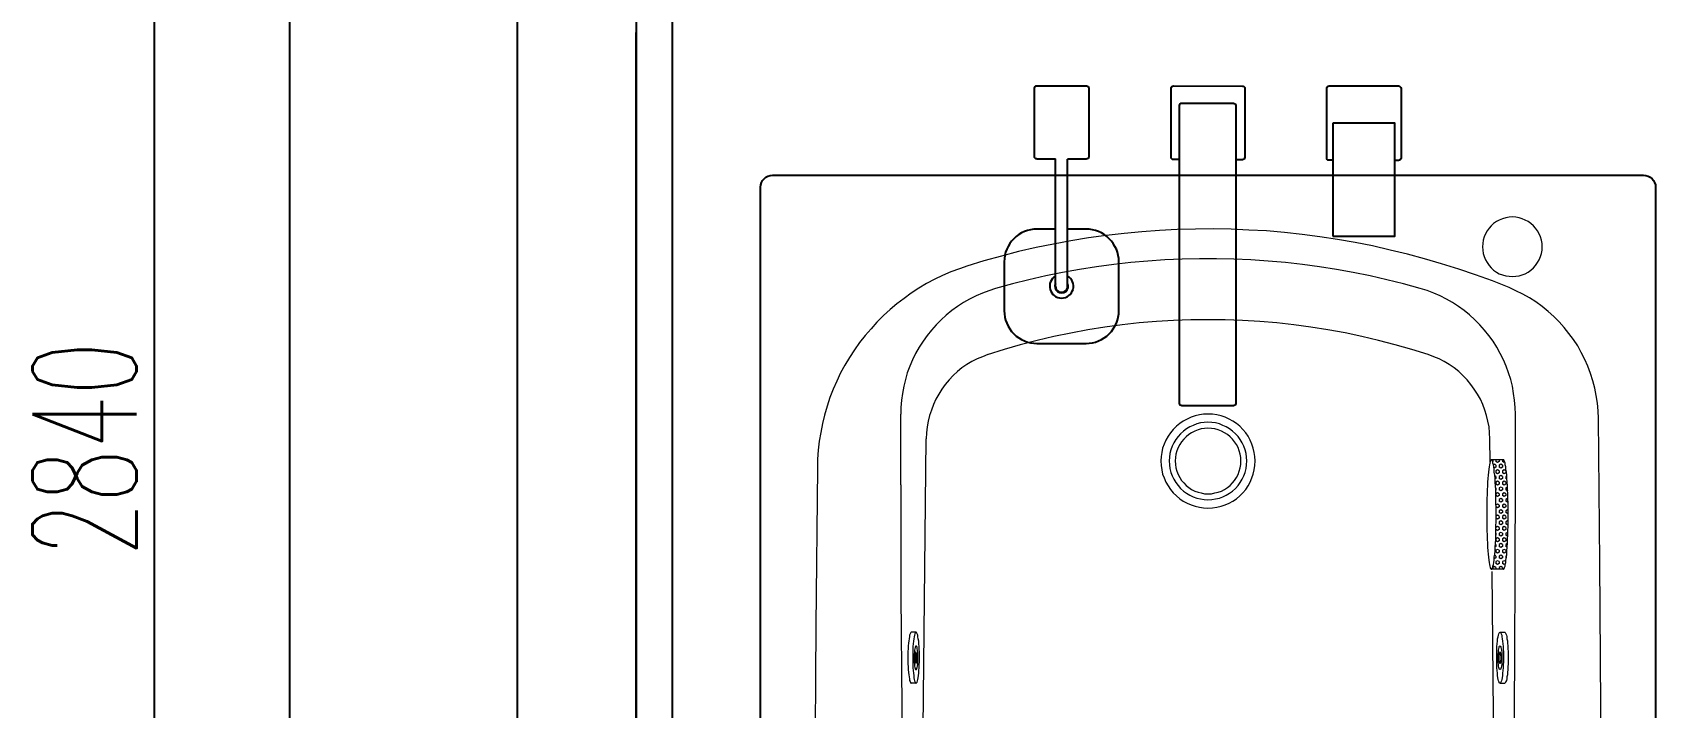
# Model space of a CAD drawing. Header units: inches. Extents: x 24920 to 61775, y 10942 to 38819.
# Drawn here: x 57899 to 59261, y 23620 to 24187 of the extents above; entities that cross this region are included whole.
import ezdxf

# ---------------------------------------------------------------- set-up
doc = ezdxf.new("R2010")
doc.units = ezdxf.units.IN
doc.header["$MEASUREMENT"] = 0
doc.header["$PDMODE"] = 1
for name, color, linetype in [('A-JLA_原建筑墙体', 2, 'Continuous'), ('B-JLA_墙体完成面(到顶）', 3, 'Continuous'), ('C-JLA_洁具', 141, 'Continuous'), ('KB', 14, 'Continuous'), ('图层 1', 7, 'Continuous')]:
    doc.layers.add(name, color=color, linetype=linetype)
doc.styles.add('DIM', font='simplex.shx', dxfattribs={"width": 0.6, "bigfont": 'extfont.shx'})
doc.dimstyles.new('1比25', dxfattribs={"dimscale": 25, "dimtxt": 3.5, "dimasz": 1, "dimexe": 1, "dimexo": 1, "dimgap": 0.6, "dimtad": 1, "dimdec": 0, "dimrnd": 5, "dimzin": 0, "dimdsep": 46, "dimtxsty": 'DIM', "dimblk": 'ARCHTICK', "dimcen": 0.09, "dimdle": 1, "dimclrd": 1, "dimclre": 1, "dimclrt": 1, "dimadec": 0, "dimazin": 0, "dimtfac": 1, "dimtdec": 0, "dimtix": 1, "dimtmove": 2, "dimatfit": 3, "dimldrblk": '引线箭头（自定义）', "dimfxl": 0, "dimtolj": 1, "dimtzin": 0, "dimarcsym": 0})

# ---------------------------------------------------------------- blocks, each defined once
blk = doc.blocks.new('A$C3FF138B4')
at = {"layer": 'C-JLA_洁具', "color": 2, "ltscale": 3}
blk.add_lwpolyline([(10, 0), (1490, 0, 0.414214), (1500, 10), (1500, 741.3, 0.414214), (1490, 751.3), (10, 751.3, 0.414214), (0, 741.3), (0, 10, 0.414214), (10, 0), (1490, 0)], format="xyb", dxfattribs=at)
at = {"layer": '图层 1', "color": 8, "lineweight": 9}
for points in [[(76.1, 577.3), (78.5, 584.5), (81.1, 591.7), (84.2, 598.5), (87.4, 605.2), (91, 612), (94.8, 618.4), (99, 624.8), (103.4, 630.9), (107.9, 636.9), (112.7, 642.7), (117.9, 648.3), (123.3, 653.7), (128.9, 658.6), (134.7, 663.6), (140.6, 668.2), (146.6, 672.6), (153, 676.8), (159.5, 680.6), (166.1, 684.2), (172.9, 687.4), (179.8, 690.3), (186.8, 693.1), (194, 695.5), (201.4, 697.7), (208.5, 699.5), (216.1, 700.9), (223.5, 702.1), (231, 702.9), (238.4, 703.5), (246, 703.7)], [(76.1, 577.3), (78.5, 584.5), (81.1, 591.7), (84.2, 598.5), (87.4, 605.2), (91, 612), (94.8, 618.4), (99, 624.8), (103.4, 630.9), (107.9, 636.9), (112.7, 642.7), (117.9, 648.3), (123.3, 653.7), (128.9, 658.6), (134.7, 663.6), (140.6, 668.2), (146.6, 672.6), (153, 676.8), (159.5, 680.6), (166.1, 684.2), (172.9, 687.4), (179.8, 690.3), (186.8, 693.1), (194, 695.5), (201.4, 697.7), (208.5, 699.5), (216.1, 700.9), (223.5, 702.1), (231, 702.9), (238.4, 703.5), (246, 703.7)], [(246, 703.7), (378.2, 704.9), (510.5, 705.7), (642.9, 706.1), (775.2, 706.3), (907.5, 706.1), (1039.7, 705.5), (1172, 704.5)], [(95.2, 554), (97, 559.6), (99, 565.1), (101.4, 570.5), (104, 575.9), (107, 581.1), (110.1, 586.1), (113.7, 590.9), (117.5, 595.5), (121.5, 599.8), (125.7, 604), (130.1, 607.8), (134.7, 611.6), (139.4, 615), (144.4, 618.2), (149.6, 621.2), (155, 623.8), (160.3, 626), (165.9, 628.2), (171.7, 629.7), (177.3, 631.1), (183.2, 632.3), (189, 633.1), (195, 633.5), (200.8, 633.7)], [(95.2, 554), (97, 559.6), (99, 565.1), (101.4, 570.5), (104, 575.9), (107, 581.1), (110.1, 586.1), (113.7, 590.9), (117.5, 595.5), (121.5, 599.8), (125.7, 604), (130.1, 607.8), (134.7, 611.6), (139.4, 615), (144.4, 618.2), (149.6, 621.2), (155, 623.8), (160.3, 626), (165.9, 628.2), (171.7, 629.7), (177.3, 631.1), (183.2, 632.3), (189, 633.1), (195, 633.5), (200.8, 633.7)], [(260.1, 633.7), (200.8, 633.7)], [(260.1, 633.7), (200.8, 633.7)], [(260.1, 633.7), (353.1, 633.5), (446.1, 632.9), (539.2, 631.9), (632, 630.5)], [(260.1, 633.7), (353.1, 633.5), (446.1, 632.9), (539.2, 631.9), (632, 630.5)], [(383.8, 624.8), (384, 625.2), (384.6, 625.6), (385.2, 625.8), (386.4, 626.2), (387.6, 626.4), (389.4, 626.7), (391.2, 626.9), (393.2, 627.2), (395.4, 627.4), (397.8, 627.4), (400.1, 627.6), (402.7, 627.6), (405.3, 627.6), (407.9, 627.6), (410.5, 627.6), (413.1, 627.4), (415.3, 627.4), (417.7, 627.2), (419.7, 626.9), (421.5, 626.7), (423, 626.4), (424.5, 626.2), (425.4, 625.8), (426.2, 625.6), (426.6, 625.2), (426.8, 624.8)], [(1140.7, 621.8), (221.3, 612.4)], [(383.8, 620.8), (383.8, 624.8)], [(383.8, 620.8), (384, 621.2), (384.6, 621.6), (385.4, 621.8), (386.4, 622.2), (387.8, 622.4), (389.6, 622.8), (391.4, 623), (393.6, 623.2), (395.8, 623.4), (398.2, 623.4), (400.8, 623.6), (403.3, 623.6), (406.1, 623.6), (408.7, 623.6), (411.3, 623.6), (413.7, 623.4), (416.1, 623.2), (418.3, 623), (420.2, 622.8), (422.1, 622.6), (423.7, 622.4), (424.8, 622), (425.8, 621.6), (426.4, 621.4), (426.8, 621), (426.8, 620.6), (426.4, 620.4), (425.8, 620), (424.8, 619.6), (423.7, 619.4), (422.1, 619), (420.2, 618.8), (418.3, 618.6), (416.1, 618.4), (413.7, 618.2), (411.3, 618.2), (408.7, 618), (406.1, 618), (403.3, 618), (400.8, 618), (398.2, 618.2), (395.8, 618.2), (393.6, 618.4), (391.4, 618.6), (389.6, 619), (387.8, 619.2), (386.4, 619.4), (385.4, 619.8), (384.6, 620.2), (384, 620.4), (383.8, 620.8), (383.8, 620.8)], [(395.4, 620.8), (395.6, 621.2), (396, 621.4), (396.7, 621.6), (398, 621.8), (399.1, 622), (400.8, 622.2), (402.3, 622.4), (404.1, 622.4), (405.9, 622.4), (407.5, 622.4), (409.3, 622.4), (410.9, 622.2), (412.3, 622), (413.5, 621.8), (414.5, 621.6), (415.1, 621.2), (415.3, 621), (415.3, 620.6), (415.1, 620.4), (414.5, 620.2), (413.5, 619.8), (412.3, 619.6), (410.9, 619.4), (409.3, 619.4), (407.5, 619.2), (405.9, 619.2), (404.1, 619.2), (402.3, 619.2), (400.8, 619.4), (399.1, 619.6), (398, 619.8), (396.7, 620), (396, 620.2), (395.6, 620.6), (395.4, 620.8), (395.4, 620.8)], [(400.3, 620.8), (400.6, 621), (400.8, 621), (401.1, 621.2), (401.7, 621.2), (402.5, 621.2), (403.3, 621.4), (404.1, 621.4), (405.1, 621.4), (406.1, 621.4), (407.1, 621.4), (407.9, 621.4), (408.7, 621.2), (409.3, 621.2), (409.9, 621), (410.1, 621), (410.3, 620.8), (410.1, 620.6), (409.9, 620.6), (409.3, 620.4), (408.7, 620.4), (407.9, 620.4), (407.1, 620.2), (406.1, 620.2), (405.1, 620.2), (404.1, 620.2), (403.3, 620.4), (402.5, 620.4), (401.7, 620.4), (401.1, 620.6), (400.8, 620.6), (400.6, 620.8), (400.3, 620.8), (400.3, 620.8)], [(426.8, 620.8), (426.8, 624.8)], [(150.6, 560.6), (152.4, 565.1), (154.3, 569.5), (156.5, 573.9), (159.1, 578.1), (161.9, 582.3), (164.9, 586.1), (168.3, 589.7), (171.9, 593.1), (175.7, 596.3), (179.6, 599.2), (183.8, 601.8), (188, 604.2), (192.6, 606.2), (197.2, 608), (201.8, 609.6), (206.5, 610.8), (211.3, 611.6), (216.3, 612.2), (221.3, 612.4)], [(94.4, 123), (88.8, 137), (83.7, 151.1), (78.9, 165.3), (74.3, 179.6), (70.1, 194), (66.3, 208.3), (62.8, 222.9), (59.4, 237.6), (56.6, 252.2), (54, 266.9), (51.6, 281.9), (49.8, 296.6), (48.2, 311.6), (46.8, 326.5), (46, 341.5), (45.4, 356.4), (45, 371.4), (45.2, 386.3), (45.6, 401.5), (46.4, 416.4), (47.4, 431.4), (48.8, 446.1), (50.6, 461.1), (52.6, 476), (55, 490.8), (57.8, 505.5), (60.7, 520.1), (64.1, 534.7), (67.9, 549.2), (71.9, 563.8), (76.3, 578.1)], [(121.3, 375.8), (121.5, 390.1), (122.1, 404.7), (122.9, 419), (124.1, 433.6), (125.7, 447.9), (127.7, 462.3), (129.9, 476.6), (132.7, 490.8), (135.4, 505.2), (138.8, 519.1), (142.4, 533.3), (146.4, 547), (150.8, 561)], [(95, 197.6), (91.2, 211.5), (87.8, 225.5), (84.6, 239.6), (81.7, 253.8), (79.1, 267.9), (76.9, 282.1), (74.9, 296.4), (73.3, 310.8), (72.1, 325.1), (71.1, 339.7), (70.5, 354), (70.1, 368.6), (70.1, 382.9), (70.5, 397.3), (71.1, 411.9), (72.1, 426.2), (73.3, 440.6), (74.9, 454.9), (76.9, 469.3), (79.1, 483.6), (81.7, 497.8), (84.6, 511.9), (87.8, 526.1), (91.2, 540), (95.2, 554)], [(95, 197.6), (91.2, 211.5), (87.8, 225.5), (84.6, 239.6), (81.7, 253.8), (79.1, 267.9), (76.9, 282.1), (74.9, 296.4), (73.3, 310.8), (72.1, 325.1), (71.1, 339.7), (70.5, 354), (70.1, 368.6), (70.1, 382.9), (70.5, 397.3), (71.1, 411.9), (72.1, 426.2), (73.3, 440.6), (74.9, 454.9), (76.9, 469.3), (79.1, 483.6), (81.7, 497.8), (84.6, 511.9), (87.8, 526.1), (91.2, 540), (95.2, 554)], [(200.6, 375.8), (200.8, 379.4), (201.2, 382.9), (202.2, 386.5), (203.2, 389.9), (204.8, 393.3), (206.5, 396.5), (208.5, 399.5), (210.9, 402.3), (213.5, 404.9), (216.3, 407.3), (219.3, 409.3), (222.5, 411.1), (225.9, 412.6), (229.2, 413.9), (232.8, 414.6), (236.4, 415), (240, 415.2), (243.8, 415), (247.4, 414.6), (251, 413.9), (254.3, 412.6), (257.7, 411.1), (260.9, 409.3), (263.9, 407.3), (266.7, 404.9), (269.3, 402.3), (271.7, 399.5), (273.7, 396.5), (275.5, 393.3), (276.9, 389.9), (278, 386.5), (278.8, 382.9), (279.5, 379.4), (279.7, 375.8), (279.5, 372), (278.8, 368.4), (278, 364.8), (276.9, 361.4), (275.5, 358), (273.7, 354.8), (271.7, 351.8), (269.3, 349.1), (266.7, 346.5), (263.9, 344.1), (260.9, 342.1), (257.7, 340.3), (254.3, 338.9), (251, 337.7), (247.4, 336.9), (243.8, 336.3), (240, 336.1), (236.4, 336.3), (232.8, 336.9), (229.2, 337.7), (225.9, 338.9), (222.5, 340.3), (219.3, 342.1), (216.3, 344.1), (213.5, 346.5), (210.9, 349.1), (208.5, 351.8), (206.5, 354.8), (204.8, 358), (203.2, 361.4), (202.2, 364.8), (201.2, 368.4), (200.8, 372), (200.6, 375.8), (200.6, 375.8)], [(200.6, 375.8), (200.8, 379.4), (201.2, 382.9), (202.2, 386.5), (203.2, 389.9), (204.8, 393.3), (206.5, 396.5), (208.5, 399.5), (210.9, 402.3), (213.5, 404.9), (216.3, 407.3), (219.3, 409.3), (222.5, 411.1), (225.9, 412.6), (229.2, 413.9), (232.8, 414.6), (236.4, 415), (240, 415.2), (243.8, 415), (247.4, 414.6), (251, 413.9), (254.3, 412.6), (257.7, 411.1), (260.9, 409.3), (263.9, 407.3), (266.7, 404.9), (269.3, 402.3), (271.7, 399.5), (273.7, 396.5), (275.5, 393.3), (276.9, 389.9), (278, 386.5), (278.8, 382.9), (279.5, 379.4), (279.7, 375.8), (279.5, 372), (278.8, 368.4), (278, 364.8), (276.9, 361.4), (275.5, 358), (273.7, 354.8), (271.7, 351.8), (269.3, 349.1), (266.7, 346.5), (263.9, 344.1), (260.9, 342.1), (257.7, 340.3), (254.3, 338.9), (251, 337.7), (247.4, 336.9), (243.8, 336.3), (240, 336.1), (236.4, 336.3), (232.8, 336.9), (229.2, 337.7), (225.9, 338.9), (222.5, 340.3), (219.3, 342.1), (216.3, 344.1), (213.5, 346.5), (210.9, 349.1), (208.5, 351.8), (206.5, 354.8), (204.8, 358), (203.2, 361.4), (202.2, 364.8), (201.2, 368.4), (200.8, 372), (200.6, 375.8), (200.6, 375.8)], [(207.5, 375.8), (207.7, 379), (208.1, 382), (208.9, 385.1), (210.1, 388.1), (211.3, 391.1), (213.1, 393.7), (214.9, 396.3), (217.1, 398.7), (219.5, 400.9), (222.1, 402.7), (224.7, 404.5), (227.7, 405.9), (230.7, 406.9), (233.8, 407.7), (236.8, 408.1), (240, 408.3), (243.2, 408.1), (246.4, 407.7), (249.6, 406.9), (252.5, 405.9), (255.3, 404.5), (258.1, 402.7), (260.7, 400.9), (263.1, 398.7), (265.3, 396.3), (267.1, 393.7), (268.7, 391.1), (270.1, 388.1), (271.3, 385.1), (271.9, 382), (272.5, 379), (272.7, 375.8), (272.5, 372.6), (271.9, 369.4), (271.3, 366.2), (270.1, 363.2), (268.7, 360.4), (267.1, 357.6), (265.3, 355.1), (263.1, 352.7), (260.7, 350.5), (258.1, 348.7), (255.3, 347.1), (252.5, 345.7), (249.6, 344.5), (246.4, 343.7), (243.2, 343.3), (240, 343.1), (236.8, 343.3), (233.8, 343.7), (230.7, 344.5), (227.7, 345.7), (224.7, 347.1), (222.1, 348.7), (219.5, 350.5), (217.1, 352.7), (214.9, 355.1), (213.1, 357.6), (211.3, 360.4), (210.1, 363.2), (208.9, 366.2), (208.1, 369.4), (207.7, 372.6), (207.5, 375.8), (207.5, 375.8)], [(207.5, 375.8), (207.7, 379), (208.1, 382), (208.9, 385.1), (210.1, 388.1), (211.3, 391.1), (213.1, 393.7), (214.9, 396.3), (217.1, 398.7), (219.5, 400.9), (222.1, 402.7), (224.7, 404.5), (227.7, 405.9), (230.7, 406.9), (233.8, 407.7), (236.8, 408.1), (240, 408.3), (243.2, 408.1), (246.4, 407.7), (249.6, 406.9), (252.5, 405.9), (255.3, 404.5), (258.1, 402.7), (260.7, 400.9), (263.1, 398.7), (265.3, 396.3), (267.1, 393.7), (268.7, 391.1), (270.1, 388.1), (271.3, 385.1), (271.9, 382), (272.5, 379), (272.7, 375.8), (272.5, 372.6), (271.9, 369.4), (271.3, 366.2), (270.1, 363.2), (268.7, 360.4), (267.1, 357.6), (265.3, 355.1), (263.1, 352.7), (260.7, 350.5), (258.1, 348.7), (255.3, 347.1), (252.5, 345.7), (249.6, 344.5), (246.4, 343.7), (243.2, 343.3), (240, 343.1), (236.8, 343.3), (233.8, 343.7), (230.7, 344.5), (227.7, 345.7), (224.7, 347.1), (222.1, 348.7), (219.5, 350.5), (217.1, 352.7), (214.9, 355.1), (213.1, 357.6), (211.3, 360.4), (210.1, 363.2), (208.9, 366.2), (208.1, 369.4), (207.7, 372.6), (207.5, 375.8), (207.5, 375.8)], [(212.5, 375.8), (212.7, 378.6), (213.1, 381.4), (213.9, 384.1), (214.9, 386.9), (216.3, 389.5), (217.9, 391.9), (219.7, 394.1), (221.7, 396.1), (223.9, 397.9), (226.3, 399.5), (228.8, 400.9), (231.6, 401.9), (234.4, 402.7), (237.2, 403.1), (240, 403.3), (243, 403.1), (245.8, 402.7), (248.6, 401.9), (251.4, 400.9), (253.8, 399.5), (256.3, 397.9), (258.5, 396.1), (260.5, 394.1), (262.3, 391.9), (263.9, 389.5), (265.3, 386.9), (266.3, 384.1), (266.9, 381.4), (267.5, 378.6), (267.5, 375.8), (267.5, 372.8), (266.9, 370), (266.3, 367.2), (265.3, 364.4), (263.9, 362), (262.3, 359.4), (260.5, 357.2), (258.5, 355.2), (256.3, 353.4), (253.8, 351.8), (251.4, 350.5), (248.6, 349.5), (245.8, 348.7), (243, 348.3), (240, 348.1), (237.2, 348.3), (234.4, 348.7), (231.6, 349.5), (228.8, 350.5), (226.3, 351.8), (223.9, 353.4), (221.7, 355.2), (219.7, 357.2), (217.9, 359.4), (216.3, 362), (214.9, 364.4), (213.9, 367.2), (213.1, 370), (212.7, 372.8), (212.5, 375.8), (212.5, 375.8)], [(212.5, 375.8), (212.7, 378.6), (213.1, 381.4), (213.9, 384.1), (214.9, 386.9), (216.3, 389.5), (217.9, 391.9), (219.7, 394.1), (221.7, 396.1), (223.9, 397.9), (226.3, 399.5), (228.8, 400.9), (231.6, 401.9), (234.4, 402.7), (237.2, 403.1), (240, 403.3), (243, 403.1), (245.8, 402.7), (248.6, 401.9), (251.4, 400.9), (253.8, 399.5), (256.3, 397.9), (258.5, 396.1), (260.5, 394.1), (262.3, 391.9), (263.9, 389.5), (265.3, 386.9), (266.3, 384.1), (266.9, 381.4), (267.5, 378.6), (267.5, 375.8), (267.5, 372.8), (266.9, 370), (266.3, 367.2), (265.3, 364.4), (263.9, 362), (262.3, 359.4), (260.5, 357.2), (258.5, 355.2), (256.3, 353.4), (253.8, 351.8), (251.4, 350.5), (248.6, 349.5), (245.8, 348.7), (243, 348.3), (240, 348.1), (237.2, 348.3), (234.4, 348.7), (231.6, 349.5), (228.8, 350.5), (226.3, 351.8), (223.9, 353.4), (221.7, 355.2), (219.7, 357.2), (217.9, 359.4), (216.3, 362), (214.9, 364.4), (213.9, 367.2), (213.1, 370), (212.7, 372.8), (212.5, 375.8), (212.5, 375.8)], [(252.1, 400.5), (252.1, 400.5)], [(150.6, 191), (146.4, 204.7), (142.4, 218.7), (138.8, 232.6), (135.4, 246.6), (132.5, 260.7), (129.9, 275.1), (127.7, 289.3), (125.7, 303.6), (124.1, 318), (122.9, 332.3), (122.1, 346.9), (121.5, 361.2), (121.3, 375.8)], [(228.1, 351.1), (228.1, 351.1)], [(200.8, 117.6), (195, 117.8), (189, 118.4), (183.2, 119.2), (177.3, 120.2), (171.7, 121.6), (165.9, 123.4), (160.3, 125.4), (155, 127.8), (149.6, 130.4), (144.4, 133.2), (139.4, 136.4), (134.7, 139.9), (130.1, 143.5), (125.7, 147.5), (121.3, 151.7), (117.3, 156.1), (113.7, 160.7), (110.1, 165.5), (107, 170.4), (104, 175.6), (101.4, 180.8), (99, 186.2), (96.8, 191.8), (95, 197.6)], [(200.8, 117.6), (195, 117.8), (189, 118.4), (183.2, 119.2), (177.3, 120.2), (171.7, 121.6), (165.9, 123.4), (160.3, 125.4), (155, 127.8), (149.6, 130.4), (144.4, 133.2), (139.4, 136.4), (134.7, 139.9), (130.1, 143.5), (125.7, 147.5), (121.3, 151.7), (117.3, 156.1), (113.7, 160.7), (110.1, 165.5), (107, 170.4), (104, 175.6), (101.4, 180.8), (99, 186.2), (96.8, 191.8), (95, 197.6)], [(221.3, 139.1), (216.3, 139.3), (211.3, 139.7), (206.5, 140.7), (201.8, 141.9), (197.2, 143.3), (192.6, 145.1), (188, 147.1), (183.8, 149.5), (179.6, 152.3), (175.7, 155.1), (171.9, 158.3), (168.3, 161.7), (164.9, 165.3), (161.9, 169.2), (159.1, 173.2), (156.5, 177.4), (154.3, 181.8), (152.4, 186.2), (150.6, 191)], [(35, 120.2), (35.2, 123), (35.6, 125.8), (36.5, 128.6), (37.6, 131.2), (38.8, 133.6), (40.6, 136), (42.4, 137.9), (44.4, 139.7), (46.8, 141.5), (49.2, 142.7), (51.8, 143.9), (54.6, 144.7), (57.4, 145.1), (60.2, 145.3), (62.9, 145.1), (65.7, 144.7), (68.3, 143.9), (70.9, 142.7), (73.3, 141.5), (75.7, 139.7), (77.7, 137.9), (79.7, 136), (81.3, 133.6), (82.7, 131.2), (83.7, 128.6), (84.4, 125.8), (84.8, 123), (85, 120.2), (84.8, 117.4), (84.4, 114.6), (83.7, 112), (82.7, 109.4), (81.3, 106.9), (79.7, 104.7), (77.7, 102.5), (75.7, 100.7), (73.3, 99.1), (70.9, 97.7), (68.3, 96.7), (65.7, 95.9), (62.9, 95.3), (60.2, 95.3), (57.4, 95.3), (54.6, 95.9), (51.8, 96.7), (49.2, 97.7), (46.8, 99.1), (44.4, 100.7), (42.4, 102.5), (40.6, 104.7), (38.8, 106.9), (37.6, 109.4), (36.5, 112), (35.6, 114.6), (35.2, 117.4), (35, 120.2), (35, 120.2)], [(240.8, 138.9), (221.3, 139.1)], [(331, 137.7), (330.8, 137.5), (330.4, 137.2), (329.6, 136.7), (328.5, 136.5), (327, 136.2), (325.3, 135.8), (323.3, 135.6), (320.9, 135.4), (318.3, 134.9), (315.5, 134.8), (312.5, 134.6), (309.1, 134.4), (305.7, 134.2), (302.2, 134.2), (298.6, 134), (294.8, 134), (291, 133.8), (287, 133.8), (283.2, 133.8), (279.3, 133.8), (275.5, 134), (271.7, 134), (267.9, 134.2), (264.3, 134.2), (260.9, 134.4), (257.7, 134.6), (254.7, 134.8), (252, 134.9), (249.4, 135.4), (247, 135.6), (245, 135.8), (243.2, 136.2), (241.8, 136.5), (240.6, 136.7), (239.8, 137.2), (239.2, 137.5), (239, 137.7), (239.2, 138.1), (239.8, 138.6), (240.6, 138.8), (241.8, 139.1), (243.2, 139.5), (245, 139.7), (247, 140.1), (249.4, 140.3), (252, 140.5), (254.7, 140.7), (257.7, 141.1), (260.9, 141.1), (264.3, 141.3), (267.9, 141.5), (271.7, 141.7), (275.5, 141.7), (279.3, 141.7), (283.2, 141.7), (287, 141.7), (291, 141.7), (294.8, 141.7), (298.6, 141.7), (302.2, 141.5), (305.7, 141.3), (309.1, 141.1), (312.5, 141.1), (315.5, 140.7), (318.3, 140.5), (320.9, 140.3), (323.3, 140.1), (325.3, 139.7), (327, 139.5), (328.5, 139.1), (329.6, 138.8), (330.4, 138.6), (330.8, 138.1), (331, 137.7), (331, 137.7)], [(239, 127.8), (239, 137.7)], [(331, 127.8), (331, 137.7)], [(1140.7, 129.6), (332.9, 137.3)], [(204.2, 48), (197.8, 48.2), (191.4, 48.8), (185, 49.8), (178.9, 51), (172.7, 52.6), (166.5, 54.6), (160.5, 56.8), (154.8, 59.4), (149, 62.4), (143.4, 65.4), (138, 69), (132.9, 72.8), (127.9, 76.7), (123.1, 80.9), (118.5, 85.5), (114.3, 90.3), (110.1, 95.3), (106.4, 100.5), (103, 105.8), (99.8, 111.4), (97, 117.2), (94.4, 123)], [(331, 127.8), (330.8, 127.4), (330.4, 127.2), (329.6, 126.8), (328.5, 126.4), (327, 126.2), (325.3, 125.8), (323.3, 125.6), (320.9, 125.2), (318.3, 125), (315.5, 124.8), (312.5, 124.6), (309.1, 124.4), (305.7, 124.2), (302.2, 124), (298.6, 124), (294.8, 123.8), (291, 123.8), (287, 123.8), (283.2, 123.8), (279.3, 123.8), (275.5, 123.8), (271.7, 124), (267.9, 124), (264.3, 124.2), (260.9, 124.4), (257.7, 124.6), (254.7, 124.8), (252, 125), (249.4, 125.2), (247, 125.6), (245, 125.8), (243.2, 126.2), (241.8, 126.4), (240.6, 126.8), (239.8, 127.2), (239.2, 127.4), (239, 127.8)], [(383.8, 130.6), (383.8, 126.6)], [(255.1, 117.6), (200.8, 117.6)], [(255.1, 117.6), (200.8, 117.6)], [(632, 121), (556.7, 119.8), (481.2, 118.8), (405.9, 118.2), (330.4, 117.8), (255.1, 117.6)], [(1172, 46.8), (1051.1, 46), (930.2, 45.5), (809.1, 45.1), (688.2, 45.3), (567.1, 45.5), (446.1, 46), (325.3, 46.8), (204.2, 48)]]:
    blk.add_lwpolyline(points, dxfattribs=at)
at = {"layer": '图层 1', "color": 8, "lineweight": 5}
for points in [[(239, 136.7), (240.4, 136.7)], [(240.4, 136.7), (240.6, 136.7)], [(328.6, 135.4), (329.4, 136.7)], [(329.4, 136.7), (331, 136.7)], [(331, 136.5), (331, 136.7)], [(239, 134), (240.4, 134)], [(239, 131.2), (240.4, 131.2)], [(239, 128.4), (240.4, 128.4)], [(241.2, 132.6), (240.4, 134)], [(240.4, 131.2), (241.2, 132.6)], [(241.2, 127), (240.4, 128.4)], [(241, 126.6), (241.2, 127.2)], [(242.8, 135.4), (243.4, 136.2)], [(243.6, 134), (242.8, 135.4)], [(242.8, 129.8), (243.6, 131.2)], [(243.6, 128.4), (242.8, 129.8)], [(243.6, 134), (245.2, 134)], [(243.6, 131.2), (245.2, 131.2)], [(243.6, 128.4), (245.2, 128.4)], [(245.2, 134), (246, 135.4)], [(246, 129.8), (245.2, 131.2)], [(245.2, 128.4), (246, 129.8)], [(246, 135.4), (245.8, 135.8)], [(247.6, 132.6), (248.4, 134)], [(248.4, 131.2), (247.6, 132.6)], [(247.6, 127.2), (248.4, 128.4)], [(248.4, 125.8), (247.6, 127)], [(248.4, 134), (250, 134)], [(248.4, 131.2), (250, 131.2)], [(248.4, 128.4), (250, 128.4)], [(248.4, 125.8), (250, 125.8)], [(250.8, 132.6), (250, 134)], [(250, 131.2), (250.8, 132.6)], [(250.8, 127), (250, 128.4)], [(250, 125.8), (250.8, 127.2)], [(252.3, 129.8), (253.2, 131.2)], [(253.2, 128.4), (252.3, 129.8)], [(253.2, 134), (252.5, 134.9)], [(252.7, 125), (253.2, 125.8)], [(253.2, 134), (254.7, 134)], [(253.2, 131.2), (254.7, 131.2)], [(253.2, 128.4), (254.7, 128.4)], [(253.2, 125.8), (254.7, 125.8)], [(254.7, 134), (255.1, 134.8)], [(255.5, 129.8), (254.7, 131.2)], [(254.7, 128.4), (255.5, 129.8)], [(255.3, 124.8), (254.7, 125.8)], [(257.1, 132.6), (257.9, 134)], [(257.9, 131.2), (257.1, 132.6)], [(257.1, 127.2), (257.9, 128.4)], [(257.9, 125.8), (257.1, 127)], [(257.9, 134), (259.5, 134)], [(257.9, 131.2), (259.5, 131.2)], [(257.9, 128.4), (259.5, 128.4)], [(257.9, 125.8), (259.5, 125.8)], [(260.3, 132.6), (259.5, 134)], [(259.5, 131.2), (260.3, 132.6)], [(260.3, 127), (259.5, 128.4)], [(259.5, 125.8), (260.3, 127.2)], [(261.9, 129.8), (262.7, 131.2)], [(262.7, 128.4), (261.9, 129.8)], [(261.9, 124.4), (262.7, 125.8)], [(261.9, 124.4), (261.9, 124.4)], [(262.7, 134), (262.5, 134.4)], [(262.7, 134), (264.3, 134)], [(262.7, 131.2), (264.3, 131.2)], [(262.7, 128.4), (264.3, 128.4)], [(262.7, 125.8), (264.3, 125.8)], [(264.3, 134), (264.5, 134.2)], [(265.1, 129.8), (264.3, 131.2)], [(264.3, 128.4), (265.1, 129.8)], [(265.1, 124.4), (264.3, 125.8)], [(264.9, 124.2), (265.1, 124.4)], [(266.7, 132.6), (267.5, 134)], [(267.5, 131.2), (266.7, 132.6)], [(266.7, 127.2), (267.5, 128.4)], [(267.5, 125.8), (266.7, 127)], [(267.5, 134), (269.1, 134)], [(267.5, 131.2), (269.1, 131.2)], [(267.5, 128.4), (269.1, 128.4)], [(267.5, 125.8), (269.1, 125.8)], [(269.9, 132.6), (269.1, 134)], [(269.1, 131.2), (269.9, 132.6)], [(269.9, 127), (269.1, 128.4)], [(269.1, 125.8), (269.9, 127.2)], [(271.5, 129.8), (272.3, 131.2)], [(272.3, 128.4), (271.5, 129.8)], [(271.5, 124.4), (272.3, 125.8)], [(271.7, 124), (271.5, 124.4)], [(272.3, 131.2), (273.9, 131.2)], [(272.3, 128.4), (273.9, 128.4)], [(272.3, 125.8), (273.9, 125.8)], [(274.7, 129.8), (273.9, 131.2)], [(273.9, 128.4), (274.7, 129.8)], [(274.7, 124.4), (273.9, 125.8)], [(274.3, 123.8), (274.7, 124.4)], [(276.3, 132.6), (276.9, 133.8)], [(277.1, 131.2), (276.3, 132.6)], [(276.3, 127.2), (277.1, 128.4)], [(277.1, 125.8), (276.3, 127)], [(277.1, 131.2), (278.6, 131.2)], [(277.1, 128.4), (278.6, 128.4)], [(277.1, 125.8), (278.6, 125.8)], [(279.5, 132.6), (278.6, 133.8)], [(278.6, 131.2), (279.5, 132.6)], [(279.5, 127), (278.6, 128.4)], [(278.6, 125.8), (279.5, 127.2)], [(281, 129.8), (281.8, 131.2)], [(281.8, 128.4), (281, 129.8)], [(281, 124.4), (281.8, 125.8)], [(281.2, 123.8), (281, 124.4)], [(281.8, 131.2), (283.4, 131.2)], [(281.8, 128.4), (283.4, 128.4)], [(281.8, 125.8), (283.4, 125.8)], [(284.2, 129.8), (283.4, 131.2)], [(283.4, 128.4), (284.2, 129.8)], [(284.2, 124.4), (283.4, 125.8)], [(283.8, 123.8), (284.2, 124.4)], [(285.6, 132.6), (286.4, 133.8)], [(286.4, 131.2), (285.6, 132.6)], [(285.6, 127.2), (286.4, 128.4)], [(286.4, 125.8), (285.6, 127)], [(286.6, 131.2), (288, 131.2)], [(286.6, 128.4), (288, 128.4)], [(286.6, 125.8), (288, 125.8)], [(288, 131.2), (288.8, 132.6)], [(288.8, 127), (288, 128.4)], [(288, 125.8), (288.8, 127.2)], [(288.8, 132.6), (288.2, 133.8)], [(290.4, 129.8), (291.2, 131.2)], [(291.2, 128.4), (290.4, 129.8)], [(290.4, 124.4), (291.2, 125.8)], [(290.8, 123.8), (290.4, 124.4)], [(291.2, 131.2), (292.8, 131.2)], [(291.2, 128.4), (292.8, 128.4)], [(291.2, 125.8), (292.8, 125.8)], [(293.6, 129.8), (292.8, 131.2)], [(292.8, 128.4), (293.6, 129.8)], [(293.6, 124.4), (292.8, 125.8)], [(293.4, 123.8), (293.6, 124.4)], [(295.2, 132.6), (296, 134)], [(296, 131.2), (295.2, 132.6)], [(295.2, 127.2), (296, 128.4)], [(296, 125.8), (295.2, 127)], [(296, 131.2), (297.6, 131.2)], [(296, 128.4), (297.6, 128.4)], [(296, 125.8), (297.6, 125.8)], [(298.4, 132.6), (297.6, 134)], [(297.6, 131.2), (298.4, 132.6)], [(298.4, 127), (297.6, 128.4)], [(297.6, 125.8), (298.4, 127.2)], [(300, 129.8), (300.8, 131.2)], [(300.8, 128.4), (300, 129.8)], [(300, 124.4), (300.8, 125.8)], [(300.2, 124), (300, 124.4)], [(300.8, 134), (300.8, 134)], [(300.8, 134), (302.4, 134)], [(300.8, 131.2), (302.4, 131.2)], [(300.8, 128.4), (302.4, 128.4)], [(300.8, 125.8), (302.4, 125.8)], [(302.4, 134), (302.4, 134.2)], [(303.1, 129.8), (302.4, 131.2)], [(302.4, 128.4), (303.1, 129.8)], [(303.1, 124.4), (302.4, 125.8)], [(303, 124), (303.1, 124.4)], [(304.7, 132.6), (305.5, 134)], [(305.5, 131.2), (304.7, 132.6)], [(304.7, 127.2), (305.5, 128.4)], [(305.5, 125.8), (304.7, 127)], [(305.5, 134), (307.1, 134)], [(305.5, 131.2), (307.1, 131.2)], [(305.5, 128.4), (307.1, 128.4)], [(305.5, 125.8), (307.1, 125.8)], [(307.9, 132.6), (307.1, 134)], [(307.1, 131.2), (307.9, 132.6)], [(307.9, 127), (307.1, 128.4)], [(307.1, 125.8), (307.9, 127.2)], [(309.5, 129.8), (310.3, 131.2)], [(310.3, 128.4), (309.5, 129.8)], [(309.5, 124.4), (310.3, 125.8)], [(310.3, 134), (310.1, 134.4)], [(310.3, 134), (311.9, 134)], [(310.3, 131.2), (311.9, 131.2)], [(310.3, 128.4), (311.9, 128.4)], [(310.3, 125.8), (311.9, 125.8)], [(311.9, 134), (312.3, 134.6)], [(312.7, 129.8), (311.9, 131.2)], [(311.9, 128.4), (312.7, 129.8)], [(312.5, 124.6), (311.9, 125.8)], [(314.3, 132.6), (315.1, 134)], [(315.1, 131.2), (314.3, 132.6)], [(314.3, 127.2), (315.1, 128.4)], [(315.1, 125.8), (314.3, 127)], [(315.1, 134), (316.7, 134)], [(315.1, 131.2), (316.7, 131.2)], [(315.1, 128.4), (316.7, 128.4)], [(315.1, 125.8), (316.7, 125.8)], [(317.5, 132.6), (316.7, 134)], [(316.7, 131.2), (317.5, 132.6)], [(317.5, 127), (316.7, 128.4)], [(316.7, 125.8), (317.5, 127.2)], [(319.1, 129.8), (319.9, 131.2)], [(319.9, 128.4), (319.1, 129.8)], [(319.9, 134), (319.3, 135.1)], [(319.5, 125.2), (319.9, 125.8)], [(319.9, 134), (321.5, 134)], [(319.9, 131.2), (321.5, 131.2)], [(319.9, 128.4), (321.5, 128.4)], [(319.9, 125.8), (321.5, 125.8)], [(321.5, 134), (322.3, 135.4)], [(322.3, 129.8), (321.5, 131.2)], [(321.5, 128.4), (322.3, 129.8)], [(321.7, 125.4), (321.5, 125.8)], [(322.3, 135.4), (322.3, 135.4)], [(323.9, 132.6), (324.6, 134)], [(324.6, 131.2), (323.9, 132.6)], [(323.9, 127.2), (324.6, 128.4)], [(324.6, 125.8), (323.9, 127)], [(324.6, 134), (326.3, 134)], [(324.6, 131.2), (326.3, 131.2)], [(324.6, 128.4), (326.3, 128.4)], [(327, 132.6), (326.3, 134)], [(326.3, 131.2), (327, 132.6)], [(327, 127), (326.3, 128.4)], [(326.5, 126), (327, 127.2)], [(329.4, 134), (328.6, 135.4)], [(328.6, 129.8), (329.4, 131.2)], [(329.4, 128.4), (328.6, 129.8)], [(329.4, 134), (331, 134)], [(329.4, 131.2), (331, 131.2)], [(329.4, 128.4), (331, 128.4)], [(331, 134), (331, 134.2)], [(331, 131), (331, 131.2)], [(331, 128.4), (331, 128.8)], [(383.8, 130.6), (384, 130.2), (384.6, 130), (385.4, 129.6), (386.4, 129.2), (387.8, 129), (389.6, 128.8), (391.4, 128.4), (393.6, 128.2), (395.8, 128), (398.2, 128), (400.8, 127.8), (403.3, 127.8), (406.1, 127.8), (408.7, 127.8), (411.3, 128), (413.7, 128), (416.1, 128.2), (418.3, 128.4), (420.2, 128.6), (422.1, 128.8), (423.7, 129.2), (424.8, 129.4), (425.8, 129.8), (426.4, 130.2), (426.8, 130.4), (426.8, 130.8), (426.4, 131.2), (425.8, 131.4), (424.8, 131.8), (423.7, 132.2), (422.1, 132.4), (420.2, 132.6), (418.3, 132.8), (416.1, 133), (413.7, 133.2), (411.3, 133.4), (408.7, 133.4), (406.1, 133.4), (403.3, 133.4), (400.8, 133.4), (398.2, 133.2), (395.8, 133.2), (393.6, 133), (391.4, 132.8), (389.6, 132.6), (387.8, 132.2), (386.4, 132), (385.4, 131.6), (384.6, 131.4), (384, 131), (383.8, 130.6), (383.8, 130.6)], [(383.8, 126.6), (384, 126.2), (384.6, 126), (385.2, 125.6), (386.4, 125.2), (387.6, 125), (389.4, 124.8), (391.2, 124.4), (393.2, 124.2), (395.4, 124), (397.8, 124), (400.1, 123.8), (402.7, 123.8), (405.3, 123.8), (407.9, 123.8), (410.5, 123.8), (413.1, 124), (415.3, 124), (417.7, 124.2), (419.7, 124.4), (421.5, 124.8), (423, 125), (424.5, 125.2), (425.4, 125.6), (426.2, 126), (426.6, 126.2), (426.8, 126.6)], [(395.4, 130.6), (395.6, 130.4), (396, 130), (396.7, 129.8), (398, 129.6), (399.1, 129.4), (400.8, 129.2), (402.3, 129), (404.1, 129), (405.9, 129), (407.5, 129), (409.3, 129.2), (410.9, 129.2), (412.3, 129.4), (413.5, 129.6), (414.5, 130), (415.1, 130.2), (415.3, 130.4), (415.3, 130.8), (415.1, 131), (414.5, 131.4), (413.5, 131.6), (412.3, 131.8), (410.9, 132), (409.3, 132.2), (407.5, 132.2), (405.9, 132.2), (404.1, 132.2), (402.3, 132.2), (400.8, 132), (399.1, 131.8), (398, 131.6), (396.7, 131.4), (396, 131.2), (395.6, 131), (395.4, 130.6), (395.4, 130.6)], [(400.3, 130.6), (400.6, 130.6), (400.8, 130.4), (401.1, 130.4), (401.7, 130.2), (402.5, 130.2), (403.3, 130.2), (404.1, 130), (405.1, 130), (406.1, 130), (407.1, 130), (407.9, 130.2), (408.7, 130.2), (409.3, 130.2), (409.9, 130.4), (410.1, 130.4), (410.3, 130.6), (410.1, 130.8), (409.9, 130.8), (409.3, 131), (408.7, 131), (407.9, 131.2), (407.1, 131.2), (406.1, 131.2), (405.1, 131.2), (404.1, 131.2), (403.3, 131.2), (402.5, 131), (401.7, 131), (401.1, 131), (400.8, 130.8), (400.6, 130.8), (400.3, 130.6), (400.3, 130.6)], [(426.8, 130.6), (426.8, 126.6)]]:
    blk.add_lwpolyline(points, dxfattribs=at)
blk = doc.blocks.new('A$C538D13F0')
at = {"layer": 'C-JLA_洁具', "color": 1}
for p, q in [((279.9, 168.4), (279.9, 61.6)), ((290, 168.4), (290, 61.5))]:
    blk.add_line(p, q, dxfattribs=at)
blk.add_lwpolyline([(183.9, 14.5), (140.7, 14.6, -0.414214), (138.7, 16.6), (138.7, 266.9, -0.414214), (140.7, 268.9), (183.9, 268.8, -0.414214), (185.9, 266.8), (185.9, 16.5, -0.414214)], format="xyb", close=True, dxfattribs=at)
for points in [[(290, 120.4), (305.6, 120.4, 0.414214), (333.1, 147.9), (333.1, 189, 0.414214), (305.6, 216.5), (264.4, 216.5, 0.414214), (236.9, 189), (236.9, 147.9, 0.414214), (264.4, 120.4), (279.9, 120.4)], [(57.3, 62.6), (60.6, 62.6, -0.459125), (62.4, 60.6), (62.4, 2.1, -0.414214), (60.4, 0.1), (2, 0.1, -0.373273), (0, 2.3), (0, 60.7, -0.373273), (2.1, 62.7)], [(186, 62), (191.1, 62, -0.45871), (193, 60), (193, 2.1, -0.414214), (191, 0.1), (133.1, 0.2, -0.414214), (131.1, 2.2), (131.2, 60.1, -0.414214), (133.2, 62.1), (138.8, 62.1)], [(305.8, 61.5), (305.8, 61.5, -0.458395), (307.7, 59.5), (307.7, 2, -0.414214), (305.7, 0), (264.1, 0, -0.373882), (262.1, 2.1), (262.1, 59.6, -0.373882), (264.2, 61.6), (264.2, 61.6)]]:
    blk.add_lwpolyline(points, format="xyb", dxfattribs=at)
for points in [[(57.3, 126.4), (5.1, 126.4), (5.1, 31.5), (57.3, 31.5)], [(57.3, 31.4), (57.3, 126.4)], [(2.1, 62.7), (5.1, 62.7)], [(264.2, 61.6), (279.9, 61.6)], [(305.8, 61.5), (290, 61.5)]]:
    blk.add_lwpolyline(points, dxfattribs=at)
for radius, start, end in [(9.98, 300.3994, 239.6006), (5.6, 334.3281, 205.6719), (5.05, 360, 180), (5.05, 360, 180)]:
    blk.add_arc((285, 168.4), radius, start, end, dxfattribs=at)
blk = doc.blocks.new('_ArchTick')
at = {"color": 0, "linetype": 'ByBlock', "const_width": 0.4}
blk.add_lwpolyline([(-0.5, -0.5), (0.5, 0.5)], dxfattribs=at)
blk = doc.blocks.new('*D820')
at = {"color": 1, "lineweight": -2, "transparency": 16777216}
for p, q in [((58114.8, 22216.5), (58114.8, 24066.5)), ((58264.8, 24041.5), (58089.8, 24041.5)), ((58264.8, 22241.5), (58089.8, 22241.5))]:
    blk.add_line(p, q, dxfattribs=at)
at = {"layer": 'Defpoints', "color": 0, "transparency": 16777216}
for p in [(58114.8, 24041.5), (58435.6, 24041.5), (58435.6, 22241.5)]:
    blk.add_point(p, dxfattribs=at)
at = {"color": 1, "lineweight": -2, "transparency": 16777216, "xscale": 25, "yscale": 25, "zscale": 25}
for p, rotation in [((58114.8, 24041.5), 90), ((58114.8, 22241.5), 270)]:
    blk.add_blockref('_ArchTick', p, dxfattribs=dict(at, rotation=rotation))
at = {"color": 1, "transparency": 16777216, "insert": (58056.1, 23141.5), "char_height": 87.5, "attachment_point": 5, "rotation": 90, "style": 'DIM'}
blk.add_mtext('\\A1;1800', dxfattribs=at)
blk = doc.blocks.new('引线箭头（自定义）')
at = {"linetype": 'ByBlock', "lineweight": -2}
h = blk.add_hatch(color=8, dxfattribs=at)
h.dxf.hatch_style = 1
h.paths.add_polyline_path([(-1.195, -0.955), (-0.315, 0), (-1.201, 0.958), (-0.912, 1.212), (0, 0), (-0.912, -1.209)])
at = {"color": 0, "linetype": 'ByBlock', "lineweight": -2}
blk.add_line((-0.315, 0), (-4.751, 0), dxfattribs=at)
blk.add_lwpolyline([(-1.195, -0.955), (-0.315, 0), (-1.201, 0.958), (-0.912, 1.212), (0, 0), (-0.912, -1.209)], close=True, dxfattribs=at)
blk = doc.blocks.new('*D1519')
at = {"color": 1, "lineweight": -2, "transparency": 16777216}
for p, q in [((58001.2, 22216.5), (58001.2, 25106.5)), ((58151.2, 25081.5), (57976.2, 25081.5)), ((58151.2, 22241.5), (57976.2, 22241.5))]:
    blk.add_line(p, q, dxfattribs=at)
at = {"layer": 'Defpoints', "color": 0, "transparency": 16777216}
for p in [(58001.2, 25081.5), (58435.6, 25081.5), (58435.6, 22241.5)]:
    blk.add_point(p, dxfattribs=at)
at = {"color": 1, "lineweight": -2, "transparency": 16777216, "xscale": 25, "yscale": 25, "zscale": 25}
for p, rotation in [((58001.2, 25081.5), 90), ((58001.2, 22241.5), 270)]:
    blk.add_blockref('_ArchTick', p, dxfattribs=dict(at, rotation=rotation))
at = {"color": 1, "transparency": 16777216, "insert": (57942.4, 23661.5), "char_height": 87.5, "attachment_point": 5, "rotation": 90, "style": 'DIM'}
blk.add_mtext('\\A1;2840', dxfattribs=at)
blk = doc.blocks.new('eahreh')
at = {"layer": 'A-JLA_原建筑墙体', "color": 4}
for p, q in [((58305.6, 25211.5), (58305.6, 22111.5)), ((58405.6, 25111.5), (58405.6, 23411.5))]:
    blk.add_line(p, q, dxfattribs=at)
at = {"layer": 'B-JLA_墙体完成面(到顶）'}
blk.add_line((58435.6, 25081.5), (58435.6, 23281.5), dxfattribs=at)
blk.add_line((58435.6, 25081.5), (58435.6, 23281.5), dxfattribs=at)
at = {"layer": 'KB', "color": 4}
blk.add_lwpolyline([(58405.6, 22211.5), (58405.6, 24011.5)], dxfattribs=at)
at = {"layer": 'KB'}
blk.add_arc((58475.6, 23513.7), 40, 180, 186.2034, dxfattribs=at)
at = {"layer": 'C-JLA_洁具', "rotation": 180}
blk.add_blockref('A$C538D13F0', (59047.6, 23966.7), dxfattribs=at)
at = {"layer": 'C-JLA_洁具', "xscale": -1, "rotation": 90.00000000000007}
blk.add_blockref('A$C3FF138B4', (59261.3, 23891.5), dxfattribs=at)
for base, p2, picture, middle in [((58001.2, 25081.5), (58435.6, 25081.5), '*D1519', (57942.4, 23661.5)), ((58114.8, 24041.5), (58435.6, 24041.5), '*D820', (58056.1, 23141.5))]:
    dim = blk.add_linear_dim(base=base, p1=(58435.6, 22241.5), p2=p2, angle=90, dimstyle='1比25')
    dim.commit()
    dim.dimension.update_dxf_attribs({"geometry": picture, "text_midpoint": middle})

msp = doc.modelspace()

# ---------------------------------------------------------------- block references
msp.add_blockref('eahreh', (0, 175.5))

doc.saveas('drawing.dxf')
